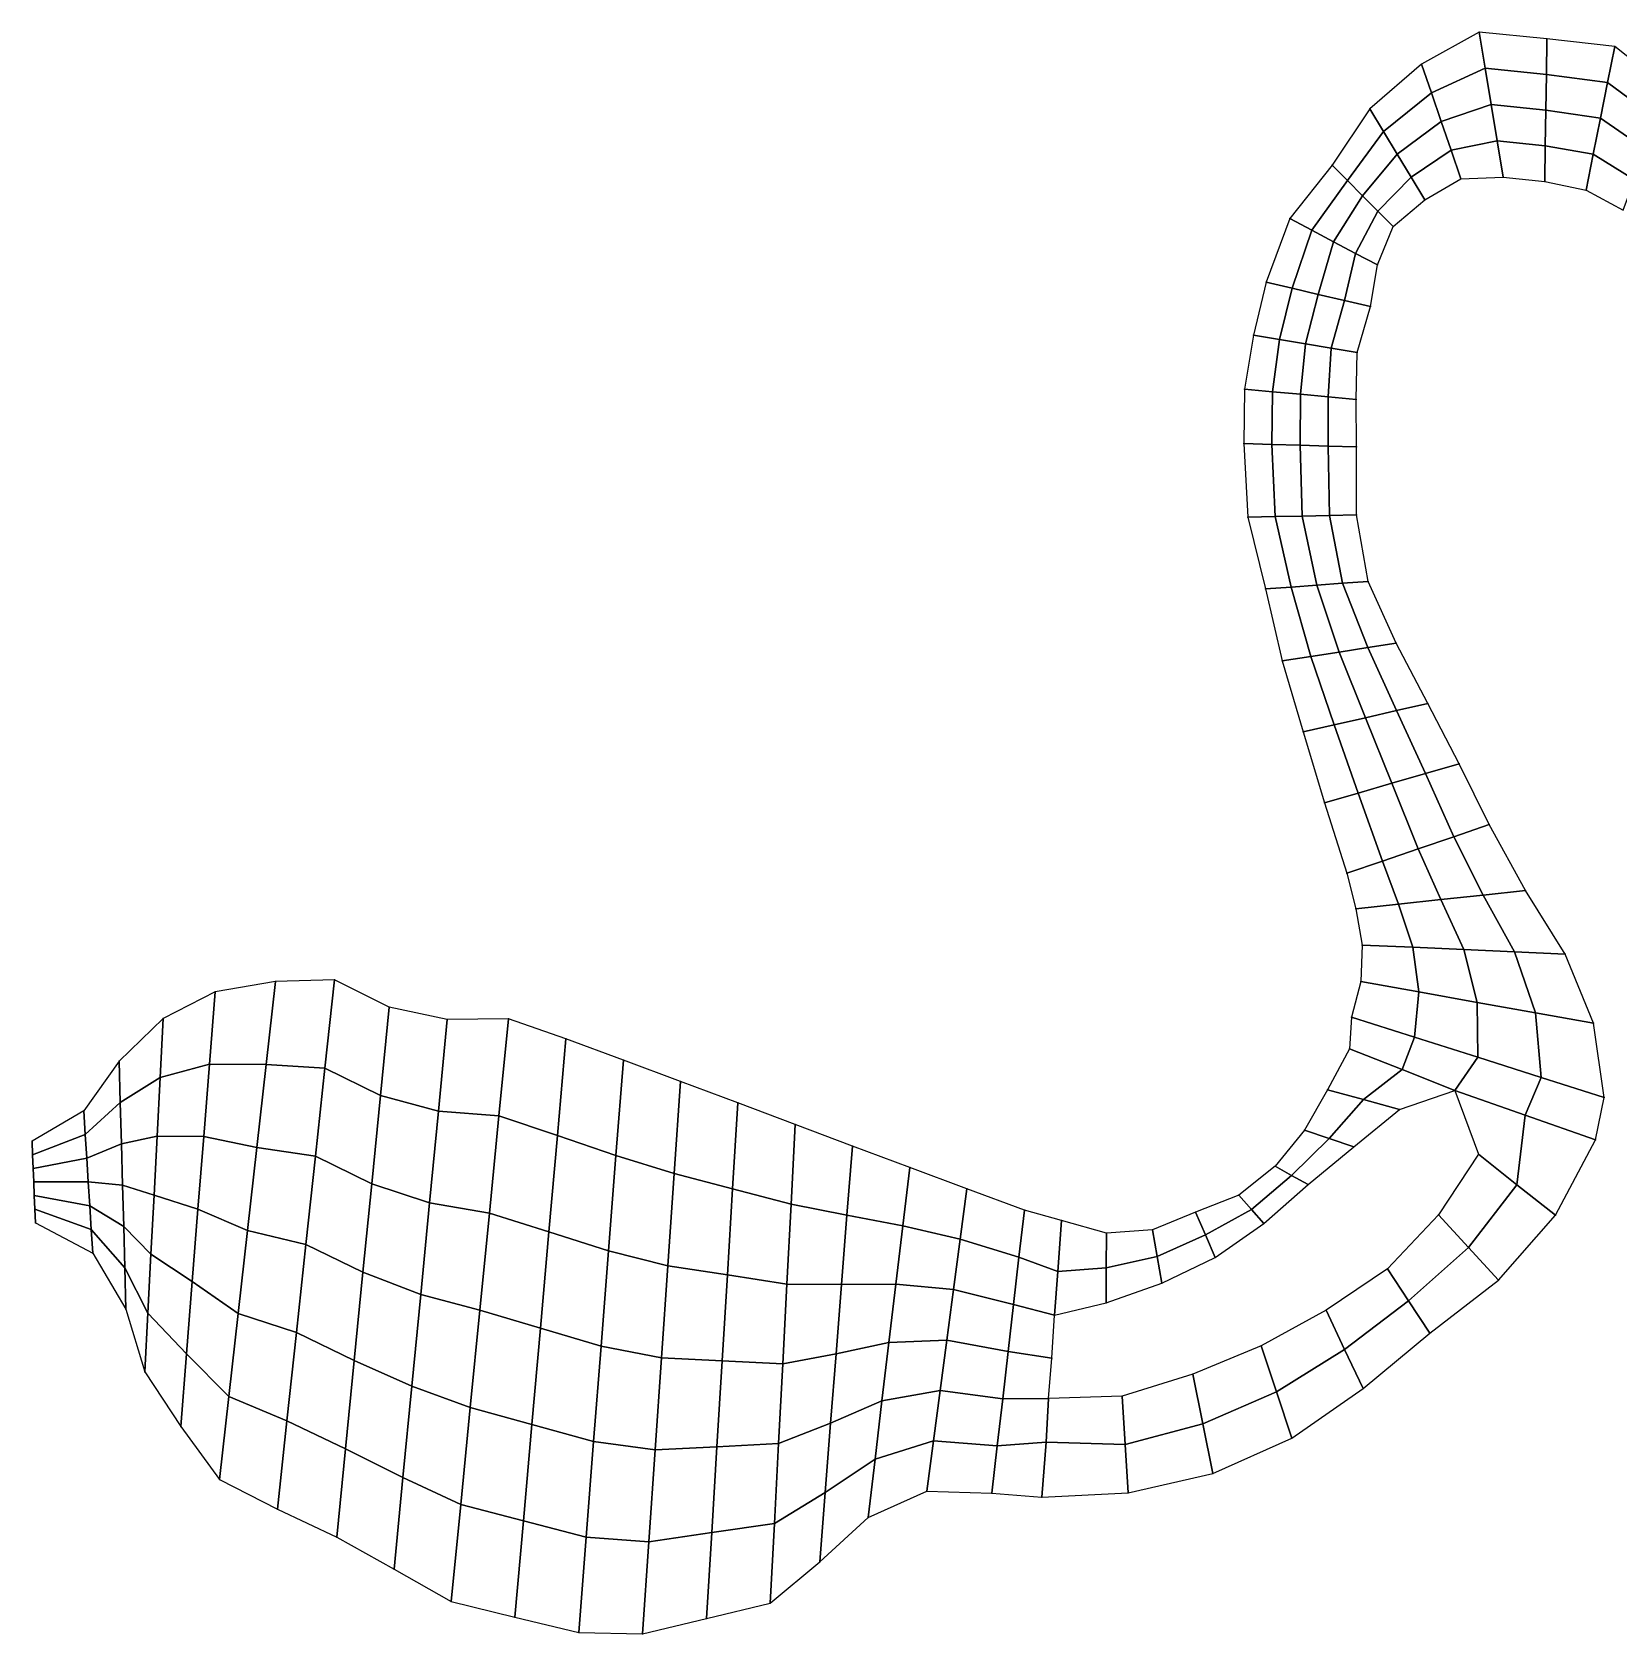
# Model space of a CAD drawing. Extents: x 391089 to 406232, y 6461839 to 6471033.
# Drawn here: x 391089 to 395260, y 6461839 to 6466050 of the extents above; entities that cross this region are included whole.
import ezdxf

# ---------------------------------------------------------------- set-up
doc = ezdxf.new("R2010")
doc.units = 0
for name, color, linetype in [('MESH_BOUND', 25, 'CONTINUOUS'), ('MESH_ELEMS', 18, 'CONTINUOUS'), ('MESH_NDSTRNGS', 17, 'CONTINUOUS'), ('MESH_NODES', 18, 'CONTINUOUS')]:
    doc.layers.add(name, color=color, linetype=linetype)

msp = doc.modelspace()

# ---------------------------------------------------------------- linework, layer by layer
at = {"layer": 'MESH_BOUND', "color": 25}
for points in [[(394892.152, 6466050.16, -1.574), (394740.924, 6465965.99, -1.573)], [(395070.506, 6466032.68, -1.441), (394892.152, 6466050.16, -1.574)], [(395248.618, 6466011.89, -1.176), (395070.506, 6466032.68, -1.441)], [(395389.57, 6465900.88, -0.943), (395248.618, 6466011.89, -1.176)], [(394740.924, 6465965.99, -1.573), (394604.935, 6465848.41, -1.539)], [(394604.935, 6465848.41, -1.539), (394506.18, 6465700.01, -1.529)], [(394506.18, 6465700.01, -1.529), (394394.778, 6465560.26, -1.6)], [(394749.773, 6465609.3, -1.183), (394844.364, 6465664.55, -1.183)], [(394844.364, 6465664.55, -1.183), (394955.279, 6465668.96, -1.184)], [(394955.279, 6465668.96, -1.184), (395064.98, 6465657.35, -1.236)], [(395064.98, 6465657.35, -1.236), (395173.471, 6465634.9, -1.32)], [(395173.471, 6465634.9, -1.32), (395271.159, 6465582.18, -1.356)], [(394666.204, 6465538.76, -1.165), (394749.773, 6465609.3, -1.183)], [(394394.778, 6465560.26, -1.6), (394332.619, 6465392.49, -1.692)], [(394625.229, 6465437.87, -1.153), (394666.204, 6465538.76, -1.165)], [(394606.799, 6465328.45, -1.147), (394625.229, 6465437.87, -1.153)], [(394332.619, 6465392.49, -1.692), (394299.073, 6465253.1, -1.648)], [(394572.097, 6465208.22, -1.13), (394606.799, 6465328.45, -1.147)], [(394299.073, 6465253.1, -1.648), (394276.069, 6465111.56, -1.479)], [(394568.854, 6465084.6, -1.104), (394572.097, 6465208.22, -1.13)], [(394276.069, 6465111.56, -1.479), (394273.7, 6464968.5, -1.29)], [(394569.773, 6464959.63, -1.107), (394568.854, 6465084.6, -1.104)], [(394273.7, 6464968.5, -1.29), (394284.57, 6464774.82, -1.194)], [(394570.156, 6464781.23, -1.16), (394569.773, 6464959.63, -1.107)], [(394601.125, 6464606.05, -1.221), (394570.156, 6464781.23, -1.16)], [(394284.57, 6464774.82, -1.194), (394331.186, 6464586.5, -1.235)], [(394331.186, 6464586.5, -1.235), (394375.017, 6464397.09, -1.208)], [(394674.601, 6464443.6, -1.278), (394601.125, 6464606.05, -1.221)], [(394757.305, 6464285.36, -1.336), (394674.601, 6464443.6, -1.278)], [(394375.017, 6464397.09, -1.208), (394429.533, 6464210.4, -1.029)], [(394839.703, 6464126.97, -1.359), (394757.305, 6464285.36, -1.336)], [(394429.533, 6464210.4, -1.029), (394485.641, 6464024.2, -0.974)], [(394919, 6463967, -1.355), (394839.703, 6464126.97, -1.359)], [(394485.641, 6464024.2, -0.974), (394545, 6463839, -1.139)], [(395014.138, 6463793.9, -1.393), (394919, 6463967, -1.355)], [(394545, 6463839, -1.139), (394568.717, 6463745.31, -1.288)], [(395118.816, 6463626.61, -1.486), (395014.138, 6463793.9, -1.393)], [(394568.717, 6463745.31, -1.288), (394584.816, 6463650.16, -1.288)], [(394584.816, 6463650.16, -1.288), (394580.997, 6463554.3, -1.202)], [(395193.156, 6463444.48, -1.534), (395118.816, 6463626.61, -1.486)], [(391883.527, 6463558.81, -1.556), (391728.504, 6463554.66, -1.652)], [(392027.358, 6463487.03, -1.207), (391883.527, 6463558.81, -1.556)], [(391570.08, 6463527.43, -1.626), (391433.478, 6463457.17, -1.748)], [(391728.504, 6463554.66, -1.652), (391570.08, 6463527.43, -1.626)], [(394580.997, 6463554.3, -1.202), (394556.5, 6463461, -1.119)], [(392180.181, 6463454.47, -0.834), (392027.358, 6463487.03, -1.207)], [(391433.478, 6463457.17, -1.748), (391317.886, 6463345.46, -2.124)], [(392340.916, 6463456.41, -0.651), (392180.181, 6463454.47, -0.834)], [(392492.215, 6463403.45, -0.602), (392340.916, 6463456.41, -0.651)], [(394556.5, 6463461, -1.119), (394551.4, 6463377.7, -1.094)], [(395221.3, 6463249.6, -1.474), (395193.156, 6463444.48, -1.534)], [(392642.999, 6463347.74, -0.571), (392492.215, 6463403.45, -0.602)], [(394551.4, 6463377.7, -1.094), (394493.44, 6463270.08, -1.171)], [(391317.886, 6463345.46, -2.124), (391224.985, 6463214.9, -2.632)], [(392793.517, 6463291.32, -0.538), (392642.999, 6463347.74, -0.571)], [(392944.114, 6463235.1, -0.522), (392793.517, 6463291.32, -0.538)], [(394493.44, 6463270.08, -1.171), (394433.02, 6463163.51, -1.35)], [(394682.916, 6463218.17, -1.253), (394828.9, 6463268.2, -1.402)], [(394828.9, 6463268.2, -1.402), (394890.321, 6463100.62, -1.398)], [(393094.655, 6463178.74, -0.551), (392944.114, 6463235.1, -0.522)], [(395198.351, 6463138.5, -1.394), (395221.3, 6463249.6, -1.474)], [(391224.985, 6463214.9, -2.632), (391088.829, 6463134.59, -2.889)], [(394563.095, 6463119.51, -1.373), (394682.916, 6463218.17, -1.253)], [(393245.014, 6463121.89, -0.64), (393094.655, 6463178.74, -0.551)], [(394433.02, 6463163.51, -1.35), (394356.176, 6463068.9, -1.502)], [(395093.217, 6462939.86, -1.354), (395198.351, 6463138.5, -1.394)], [(391088.829, 6463134.59, -2.889), (391090.317, 6463098.89, -3.387)], [(391090.317, 6463098.89, -3.387), (391091.804, 6463063.2, -4.091)], [(393395.664, 6463065.82, -0.75), (393245.014, 6463121.89, -0.64)], [(394443.031, 6463020.83, -1.52), (394563.095, 6463119.51, -1.373)], [(394890.321, 6463100.62, -1.398), (394785.181, 6462941.15, -1.28)], [(391091.804, 6463063.2, -4.091), (391093.292, 6463027.5, -3.995)], [(393546.189, 6463009.41, -0.835), (393395.664, 6463065.82, -0.75)], [(394356.176, 6463068.9, -1.502), (394261.146, 6462993.07, -1.454)], [(391093.292, 6463027.5, -3.995), (391094.779, 6462991.8, -3.134)], [(394326.135, 6462917.99, -1.467), (394443.031, 6463020.83, -1.52)], [(391094.779, 6462991.8, -3.134), (391096.267, 6462956.11, -2.088)], [(393696.977, 6462953.71, -0.897), (393546.189, 6463009.41, -0.835)], [(394261.146, 6462993.07, -1.454), (394147.177, 6462948.1, -1.243)], [(391096.267, 6462956.11, -2.088), (391097.754, 6462920.41, -1.602)], [(393795, 6462926, -0.946), (393696.977, 6462953.71, -0.897)], [(394147.177, 6462948.1, -1.243), (394033.87, 6462901.39, -1.062)], [(394785.181, 6462941.15, -1.28), (394651.359, 6462799.56, -1.094)], [(394943.163, 6462769.59, -1.268), (395093.217, 6462939.86, -1.354)], [(391097.754, 6462920.41, -1.602), (391248.228, 6462840.23, -1.439)], [(393913.105, 6462893.34, -0.986), (393795, 6462926, -0.946)], [(394033.87, 6462901.39, -1.062), (393913.105, 6462893.34, -0.986)], [(394198.452, 6462828.95, -1.246), (394326.135, 6462917.99, -1.467)], [(391248.228, 6462840.23, -1.439), (391335.585, 6462693.36, -1.103)], [(394058.234, 6462761.63, -1.072), (394198.452, 6462828.95, -1.246)], [(393911.751, 6462709.61, -1.018), (394058.234, 6462761.63, -1.072)], [(394651.359, 6462799.56, -1.094), (394490.048, 6462690.43, -0.937)], [(394762.577, 6462630.12, -1.092), (394943.163, 6462769.59, -1.268)], [(391335.585, 6462693.36, -1.103), (391385.355, 6462528.15, -0.848)], [(393768.911, 6462563.97, -0.931), (393776.7, 6462677.4, -0.977)], [(393776.7, 6462677.4, -0.977), (393911.751, 6462709.61, -1.018)], [(394490.048, 6462690.43, -0.937), (394319.528, 6462596.39, -0.885)], [(394319.528, 6462596.39, -0.885), (394139.706, 6462522.44, -0.903)], [(394587.162, 6462484.28, -0.935), (394762.577, 6462630.12, -1.092)], [(393760.3, 6462458.1, -0.936), (393768.911, 6462563.97, -0.931)], [(391385.355, 6462528.15, -0.848), (391479.871, 6462385.11, -0.771)], [(394139.706, 6462522.44, -0.903), (393953.708, 6462464.83, -0.933)], [(393953.708, 6462464.83, -0.933), (393760.3, 6462458.1, -0.936)], [(394400.205, 6462354.49, -0.883), (394587.162, 6462484.28, -0.935)], [(391479.871, 6462385.11, -0.771), (391581.225, 6462245.46, -0.819)], [(394191.991, 6462261.59, -0.892), (394400.205, 6462354.49, -0.883)], [(393970.085, 6462210.38, -0.89), (394191.991, 6462261.59, -0.892)], [(391581.225, 6462245.46, -0.819), (391734.035, 6462167.68, -0.849)], [(393286.452, 6462145.17, -0.677), (393440.49, 6462214.59, -0.758)], [(393440.49, 6462214.59, -0.758), (393611.78, 6462209.68, -0.818)], [(393611.78, 6462209.68, -0.818), (393742.609, 6462198.98, -0.863)], [(393742.609, 6462198.98, -0.863), (393970.085, 6462210.38, -0.89)], [(391734.035, 6462167.68, -0.849), (391889.842, 6462093.51, -0.77)], [(393159.15, 6462029.32, -0.592), (393286.452, 6462145.17, -0.677)], [(391889.842, 6462093.51, -0.77), (392040.474, 6462009.4, -0.664)], [(392040.474, 6462009.4, -0.664), (392190.597, 6461924.31, -0.625)], [(393029.241, 6461920.38, -0.554), (393159.15, 6462029.32, -0.592)], [(392190.597, 6461924.31, -0.625), (392357.954, 6461883.17, -0.636)], [(392861.499, 6461879.89, -0.581), (393029.241, 6461920.38, -0.554)], [(392357.954, 6461883.17, -0.636), (392525.9, 6461843.53, -0.651)], [(392693.756, 6461839.4, -0.63), (392861.499, 6461879.89, -0.581)], [(392525.9, 6461843.53, -0.651), (392693.756, 6461839.4, -0.63)]]:
    msp.add_polyline3d(points, dxfattribs=at)
at = {"layer": 'MESH_ELEMS', "color": 178}
for points in [[(394892.152, 6466050.16, -1.574), (394740.924, 6465965.99, -1.573), (394766.784, 6465890.63, -1.718), (394907.934, 6465954.86, -1.723)], [(395070.506, 6466032.68, -1.441), (394892.152, 6466050.16, -1.574), (394907.934, 6465954.86, -1.723), (395069.124, 6465938.85, -1.619)], [(395248.618, 6466011.89, -1.176), (395070.506, 6466032.68, -1.441), (395069.124, 6465938.85, -1.619), (395229.831, 6465917.64, -1.411)], [(395389.57, 6465900.88, -0.943), (395248.618, 6466011.89, -1.176), (395229.831, 6465917.64, -1.411), (395359.967, 6465821.2, -1.217)], [(394740.924, 6465965.99, -1.573), (394604.935, 6465848.41, -1.539), (394641.145, 6465788.63, -1.678), (394766.784, 6465890.63, -1.718)], [(394907.934, 6465954.86, -1.723), (394766.784, 6465890.63, -1.718), (394792.644, 6465815.27, -1.765), (394923.716, 6465859.56, -1.775)], [(395069.124, 6465938.85, -1.619), (394907.934, 6465954.86, -1.723), (394923.716, 6465859.56, -1.775), (395067.743, 6465845.01, -1.746)], [(395229.831, 6465917.64, -1.411), (395069.124, 6465938.85, -1.619), (395067.743, 6465845.01, -1.746), (395211.044, 6465823.39, -1.683)], [(395359.967, 6465821.2, -1.217), (395229.831, 6465917.64, -1.411), (395211.044, 6465823.39, -1.683), (395330.365, 6465741.53, -1.594)], [(394766.784, 6465890.63, -1.718), (394641.145, 6465788.63, -1.678), (394677.354, 6465728.86, -1.728), (394792.644, 6465815.27, -1.765)], [(394604.935, 6465848.41, -1.539), (394506.18, 6465700.01, -1.529), (394546.186, 6465659.7, -1.656), (394641.145, 6465788.63, -1.678)], [(394923.716, 6465859.56, -1.775), (394792.644, 6465815.27, -1.765), (394818.504, 6465739.91, -1.426), (394939.498, 6465764.26, -1.431)], [(395067.743, 6465845.01, -1.746), (394923.716, 6465859.56, -1.775), (394939.498, 6465764.26, -1.431), (395066.361, 6465751.18, -1.466)], [(395211.044, 6465823.39, -1.683), (395067.743, 6465845.01, -1.746), (395066.361, 6465751.18, -1.466), (395192.258, 6465729.14, -1.52)], [(394792.644, 6465815.27, -1.765), (394677.354, 6465728.86, -1.728), (394713.564, 6465669.08, -1.411), (394818.504, 6465739.91, -1.426)], [(395330.365, 6465741.53, -1.594), (395211.044, 6465823.39, -1.683), (395192.258, 6465729.14, -1.52), (395300.762, 6465661.86, -1.526)], [(394641.145, 6465788.63, -1.678), (394546.186, 6465659.7, -1.656), (394586.192, 6465619.38, -1.692), (394677.354, 6465728.86, -1.728)], [(394939.498, 6465764.26, -1.431), (394818.504, 6465739.91, -1.426), (394844.364, 6465664.55, -1.183), (394955.279, 6465668.96, -1.184)], [(395066.361, 6465751.18, -1.466), (394939.498, 6465764.26, -1.431), (394955.279, 6465668.96, -1.184), (395064.98, 6465657.35, -1.236)], [(395192.258, 6465729.14, -1.52), (395066.361, 6465751.18, -1.466), (395064.98, 6465657.35, -1.236), (395173.471, 6465634.9, -1.32)], [(394677.354, 6465728.86, -1.728), (394586.192, 6465619.38, -1.692), (394626.198, 6465579.07, -1.383), (394713.564, 6465669.08, -1.411)], [(394818.504, 6465739.91, -1.426), (394713.564, 6465669.08, -1.411), (394749.773, 6465609.3, -1.183), (394844.364, 6465664.55, -1.183)], [(395300.762, 6465661.86, -1.526), (395192.258, 6465729.14, -1.52), (395173.471, 6465634.9, -1.32), (395271.159, 6465582.18, -1.356)], [(394506.18, 6465700.01, -1.529), (394394.778, 6465560.26, -1.6), (394452.391, 6465529.66, -1.711), (394546.186, 6465659.7, -1.656)], [(394713.564, 6465669.08, -1.411), (394626.198, 6465579.07, -1.383), (394666.204, 6465538.76, -1.165), (394749.773, 6465609.3, -1.183)], [(394546.186, 6465659.7, -1.656), (394452.391, 6465529.66, -1.711), (394510.004, 6465499.06, -1.71), (394586.192, 6465619.38, -1.692)], [(394586.192, 6465619.38, -1.692), (394510.004, 6465499.06, -1.71), (394567.617, 6465468.47, -1.376), (394626.198, 6465579.07, -1.383)], [(394394.778, 6465560.26, -1.6), (394332.619, 6465392.49, -1.692), (394401.164, 6465376.48, -1.787), (394452.391, 6465529.66, -1.711)], [(394626.198, 6465579.07, -1.383), (394567.617, 6465468.47, -1.376), (394625.229, 6465437.87, -1.153), (394666.204, 6465538.76, -1.165)], [(394452.391, 6465529.66, -1.711), (394401.164, 6465376.48, -1.787), (394469.709, 6465360.47, -1.746), (394510.004, 6465499.06, -1.71)], [(394510.004, 6465499.06, -1.71), (394469.709, 6465360.47, -1.746), (394538.254, 6465344.46, -1.379), (394567.617, 6465468.47, -1.376)], [(394567.617, 6465468.47, -1.376), (394538.254, 6465344.46, -1.379), (394606.799, 6465328.45, -1.147), (394625.229, 6465437.87, -1.153)], [(394332.619, 6465392.49, -1.692), (394299.073, 6465253.1, -1.648), (394367.329, 6465241.88, -1.737), (394401.164, 6465376.48, -1.787)], [(394401.164, 6465376.48, -1.787), (394367.329, 6465241.88, -1.737), (394435.585, 6465230.66, -1.696), (394469.709, 6465360.47, -1.746)], [(394469.709, 6465360.47, -1.746), (394435.585, 6465230.66, -1.696), (394503.841, 6465219.44, -1.349), (394538.254, 6465344.46, -1.379)], [(394538.254, 6465344.46, -1.379), (394503.841, 6465219.44, -1.349), (394572.097, 6465208.22, -1.13), (394606.799, 6465328.45, -1.147)], [(394299.073, 6465253.1, -1.648), (394276.069, 6465111.56, -1.479), (394349.265, 6465104.82, -1.567), (394367.329, 6465241.88, -1.737)], [(394367.329, 6465241.88, -1.737), (394349.265, 6465104.82, -1.567), (394422.462, 6465098.08, -1.561), (394435.585, 6465230.66, -1.696)], [(394435.585, 6465230.66, -1.696), (394422.462, 6465098.08, -1.561), (394495.658, 6465091.34, -1.285), (394503.841, 6465219.44, -1.349)], [(394503.841, 6465219.44, -1.349), (394495.658, 6465091.34, -1.285), (394568.854, 6465084.6, -1.104), (394572.097, 6465208.22, -1.13)], [(394276.069, 6465111.56, -1.479), (394273.7, 6464968.5, -1.29), (394347.718, 6464966.28, -1.39), (394349.265, 6465104.82, -1.567)], [(394349.265, 6465104.82, -1.567), (394347.718, 6464966.28, -1.39), (394421.737, 6464964.06, -1.444), (394422.462, 6465098.08, -1.561)], [(394422.462, 6465098.08, -1.561), (394421.737, 6464964.06, -1.444), (394495.755, 6464961.85, -1.252), (394495.658, 6465091.34, -1.285)], [(394495.658, 6465091.34, -1.285), (394495.755, 6464961.85, -1.252), (394569.773, 6464959.63, -1.107), (394568.854, 6465084.6, -1.104)], [(394347.718, 6464966.28, -1.39), (394273.7, 6464968.5, -1.29), (394284.57, 6464774.82, -1.194), (394355.967, 6464776.42, -1.319)], [(394421.737, 6464964.06, -1.444), (394347.718, 6464966.28, -1.39), (394355.967, 6464776.42, -1.319), (394427.363, 6464778.02, -1.438)], [(394495.755, 6464961.85, -1.252), (394421.737, 6464964.06, -1.444), (394427.363, 6464778.02, -1.438), (394498.759, 6464779.63, -1.295)], [(394569.773, 6464959.63, -1.107), (394495.755, 6464961.85, -1.252), (394498.759, 6464779.63, -1.295), (394570.156, 6464781.23, -1.16)], [(394570.156, 6464781.23, -1.16), (394498.759, 6464779.63, -1.295), (394533.64, 6464601.16, -1.37), (394601.125, 6464606.05, -1.221)], [(394355.967, 6464776.42, -1.319), (394284.57, 6464774.82, -1.194), (394331.186, 6464586.5, -1.235), (394398.671, 6464591.39, -1.372)], [(394427.363, 6464778.02, -1.438), (394355.967, 6464776.42, -1.319), (394398.671, 6464591.39, -1.372), (394466.156, 6464596.27, -1.514)], [(394498.759, 6464779.63, -1.295), (394427.363, 6464778.02, -1.438), (394466.156, 6464596.27, -1.514), (394533.64, 6464601.16, -1.37)], [(394398.671, 6464591.39, -1.372), (394331.186, 6464586.5, -1.235), (394375.017, 6464397.09, -1.208), (394449.913, 6464408.71, -1.365)], [(394466.156, 6464596.27, -1.514), (394398.671, 6464591.39, -1.372), (394449.913, 6464408.71, -1.365), (394524.809, 6464420.34, -1.551)], [(394533.64, 6464601.16, -1.37), (394466.156, 6464596.27, -1.514), (394524.809, 6464420.34, -1.551), (394599.705, 6464431.97, -1.429)], [(394601.125, 6464606.05, -1.221), (394533.64, 6464601.16, -1.37), (394599.705, 6464431.97, -1.429), (394674.601, 6464443.6, -1.278)], [(394674.601, 6464443.6, -1.278), (394599.705, 6464431.97, -1.429), (394675.362, 6464266.62, -1.479), (394757.305, 6464285.36, -1.336)], [(394449.913, 6464408.71, -1.365), (394375.017, 6464397.09, -1.208), (394429.533, 6464210.4, -1.029), (394511.476, 6464229.14, -1.242)], [(394524.809, 6464420.34, -1.551), (394449.913, 6464408.71, -1.365), (394511.476, 6464229.14, -1.242), (394593.419, 6464247.88, -1.538)], [(394599.705, 6464431.97, -1.429), (394524.809, 6464420.34, -1.551), (394593.419, 6464247.88, -1.538), (394675.362, 6464266.62, -1.479)], [(394757.305, 6464285.36, -1.336), (394675.362, 6464266.62, -1.479), (394751.187, 6464101.28, -1.512), (394839.703, 6464126.97, -1.359)], [(394593.419, 6464247.88, -1.538), (394511.476, 6464229.14, -1.242), (394574.157, 6464049.89, -1.221), (394662.672, 6464075.58, -1.567)], [(394675.362, 6464266.62, -1.479), (394593.419, 6464247.88, -1.538), (394662.672, 6464075.58, -1.567), (394751.187, 6464101.28, -1.512)], [(394511.476, 6464229.14, -1.242), (394429.533, 6464210.4, -1.029), (394485.641, 6464024.2, -0.974), (394574.157, 6464049.89, -1.221)], [(394839.703, 6464126.97, -1.359), (394751.187, 6464101.28, -1.512), (394825.5, 6463935, -1.527), (394919, 6463967, -1.355)], [(394662.672, 6464075.58, -1.567), (394574.157, 6464049.89, -1.221), (394638.5, 6463871, -1.364), (394732, 6463903, -1.644)], [(394751.187, 6464101.28, -1.512), (394662.672, 6464075.58, -1.567), (394732, 6463903, -1.644), (394825.5, 6463935, -1.527)], [(394574.157, 6464049.89, -1.221), (394485.641, 6464024.2, -0.974), (394545, 6463839, -1.139), (394638.5, 6463871, -1.364)], [(394919, 6463967, -1.355), (394825.5, 6463935, -1.527), (394902.782, 6463781.75, -1.57), (395014.138, 6463793.9, -1.393)], [(394732, 6463903, -1.644), (394638.5, 6463871, -1.364), (394680.072, 6463757.46, -1.491), (394791.427, 6463769.6, -1.72)], [(394825.5, 6463935, -1.527), (394732, 6463903, -1.644), (394791.427, 6463769.6, -1.72), (394902.782, 6463781.75, -1.57)], [(394638.5, 6463871, -1.364), (394545, 6463839, -1.139), (394568.717, 6463745.31, -1.288), (394680.072, 6463757.46, -1.491)], [(394791.427, 6463769.6, -1.72), (394680.072, 6463757.46, -1.491), (394718.316, 6463644.28, -1.5), (394851.816, 6463638.39, -1.762)], [(394902.782, 6463781.75, -1.57), (394791.427, 6463769.6, -1.72), (394851.816, 6463638.39, -1.762), (394985.316, 6463632.5, -1.649)], [(395014.138, 6463793.9, -1.393), (394902.782, 6463781.75, -1.57), (394985.316, 6463632.5, -1.649), (395118.816, 6463626.61, -1.486)], [(394680.072, 6463757.46, -1.491), (394568.717, 6463745.31, -1.288), (394584.816, 6463650.16, -1.288), (394718.316, 6463644.28, -1.5)], [(394718.316, 6463644.28, -1.5), (394584.816, 6463650.16, -1.288), (394580.997, 6463554.3, -1.202), (394734.037, 6463526.84, -1.418)], [(394851.816, 6463638.39, -1.762), (394718.316, 6463644.28, -1.5), (394734.037, 6463526.84, -1.418), (394887.076, 6463499.39, -1.717)], [(394985.316, 6463632.5, -1.649), (394851.816, 6463638.39, -1.762), (394887.076, 6463499.39, -1.717), (395040.116, 6463471.93, -1.667)], [(395118.816, 6463626.61, -1.486), (394985.316, 6463632.5, -1.649), (395040.116, 6463471.93, -1.667), (395193.156, 6463444.48, -1.534)], [(391883.527, 6463558.81, -1.556), (391728.504, 6463554.66, -1.652), (391703.958, 6463336.46, -1.676), (391858.612, 6463326.95, -1.554)], [(392027.358, 6463487.03, -1.207), (391883.527, 6463558.81, -1.556), (391858.612, 6463326.95, -1.554), (392004.439, 6463254.78, -1.224)], [(391570.08, 6463527.43, -1.626), (391433.478, 6463457.17, -1.748), (391425.458, 6463302.33, -2.049), (391555.045, 6463337.05, -1.757)], [(391728.504, 6463554.66, -1.652), (391570.08, 6463527.43, -1.626), (391555.045, 6463337.05, -1.757), (391703.958, 6463336.46, -1.676)], [(394734.037, 6463526.84, -1.418), (394580.997, 6463554.3, -1.202), (394556.5, 6463461, -1.119), (394722.7, 6463408.15, -1.298)], [(394887.076, 6463499.39, -1.717), (394734.037, 6463526.84, -1.418), (394722.7, 6463408.15, -1.298), (394888.9, 6463355.3, -1.567)], [(392180.181, 6463454.47, -0.834), (392027.358, 6463487.03, -1.207), (392004.439, 6463254.78, -1.224), (392156.897, 6463213.62, -0.869)], [(395040.116, 6463471.93, -1.667), (394887.076, 6463499.39, -1.717), (394888.9, 6463355.3, -1.567), (395055.1, 6463302.45, -1.564)], [(391433.478, 6463457.17, -1.748), (391317.886, 6463345.46, -2.124), (391320.836, 6463236.78, -2.567), (391425.458, 6463302.33, -2.049)], [(392340.916, 6463456.41, -0.651), (392180.181, 6463454.47, -0.834), (392156.897, 6463213.62, -0.869), (392315.863, 6463201.06, -0.688)], [(392492.215, 6463403.45, -0.602), (392340.916, 6463456.41, -0.651), (392315.863, 6463201.06, -0.688), (392469.838, 6463150.07, -0.63)], [(394551.4, 6463377.7, -1.094), (394690.15, 6463322.95, -1.203), (394722.7, 6463408.15, -1.298), (394556.5, 6463461, -1.119)], [(395193.156, 6463444.48, -1.534), (395040.116, 6463471.93, -1.667), (395055.1, 6463302.45, -1.564), (395221.3, 6463249.6, -1.474)], [(392642.999, 6463347.74, -0.571), (392492.215, 6463403.45, -0.602), (392469.838, 6463150.07, -0.63), (392623.483, 6463097.04, -0.588)], [(394888.9, 6463355.3, -1.567), (394722.7, 6463408.15, -1.298), (394690.15, 6463322.95, -1.203), (394828.9, 6463268.2, -1.402)], [(394493.44, 6463270.08, -1.171), (394588.178, 6463244.13, -1.212), (394690.15, 6463322.95, -1.203), (394551.4, 6463377.7, -1.094)], [(394888.9, 6463355.3, -1.567), (394828.9, 6463268.2, -1.402), (395013.626, 6463203.35, -1.443), (395055.1, 6463302.45, -1.564)], [(391317.886, 6463345.46, -2.124), (391224.985, 6463214.9, -2.632), (391228.859, 6463152.45, -3.127), (391320.836, 6463236.78, -2.567)], [(391555.045, 6463337.05, -1.757), (391425.458, 6463302.33, -2.049), (391417.438, 6463147.5, -2.368), (391540.011, 6463146.66, -1.805)], [(391703.958, 6463336.46, -1.676), (391555.045, 6463337.05, -1.757), (391540.011, 6463146.66, -1.805), (391679.412, 6463118.26, -1.553)], [(391858.612, 6463326.95, -1.554), (391703.958, 6463336.46, -1.676), (391679.412, 6463118.26, -1.553), (391833.697, 6463095.1, -1.405)], [(392004.439, 6463254.78, -1.224), (391858.612, 6463326.95, -1.554), (391833.697, 6463095.1, -1.405), (391981.52, 6463022.52, -1.156)], [(392793.517, 6463291.32, -0.538), (392642.999, 6463347.74, -0.571), (392623.483, 6463097.04, -0.588), (392776.89, 6463049.33, -0.546)], [(394588.178, 6463244.13, -1.212), (394682.916, 6463218.17, -1.253), (394828.9, 6463268.2, -1.402), (394690.15, 6463322.95, -1.203)], [(391425.458, 6463302.33, -2.049), (391320.836, 6463236.78, -2.567), (391323.786, 6463128.1, -3.136), (391417.438, 6463147.5, -2.368)], [(392944.114, 6463235.1, -0.522), (392793.517, 6463291.32, -0.538), (392776.89, 6463049.33, -0.546), (392930.345, 6463009.23, -0.524)], [(394433.02, 6463163.51, -1.35), (394498.057, 6463141.51, -1.361), (394588.178, 6463244.13, -1.212), (394493.44, 6463270.08, -1.171)], [(394890.321, 6463100.62, -1.398), (394991.769, 6463020.24, -1.376), (395013.626, 6463203.35, -1.443), (394828.9, 6463268.2, -1.402)], [(395013.626, 6463203.35, -1.443), (395198.351, 6463138.5, -1.394), (395221.3, 6463249.6, -1.474), (395055.1, 6463302.45, -1.564)], [(391320.836, 6463236.78, -2.567), (391228.859, 6463152.45, -3.127), (391232.733, 6463090.01, -3.814), (391323.786, 6463128.1, -3.136)], [(392156.897, 6463213.62, -0.869), (392004.439, 6463254.78, -1.224), (391981.52, 6463022.52, -1.156), (392133.612, 6462972.78, -0.891)], [(393094.655, 6463178.74, -0.551), (392944.114, 6463235.1, -0.522), (392930.345, 6463009.23, -0.524), (393083.753, 6462969.01, -0.545)], [(394498.057, 6463141.51, -1.361), (394563.095, 6463119.51, -1.373), (394682.916, 6463218.17, -1.253), (394588.178, 6463244.13, -1.212)], [(391224.985, 6463214.9, -2.632), (391088.829, 6463134.59, -2.889), (391090.317, 6463098.89, -3.387), (391228.859, 6463152.45, -3.127)], [(392315.863, 6463201.06, -0.688), (392156.897, 6463213.62, -0.869), (392133.612, 6462972.78, -0.891), (392290.81, 6462945.71, -0.741)], [(392469.838, 6463150.07, -0.63), (392315.863, 6463201.06, -0.688), (392290.81, 6462945.71, -0.741), (392447.461, 6462896.69, -0.673)], [(394991.769, 6463020.24, -1.376), (395093.217, 6462939.86, -1.354), (395198.351, 6463138.5, -1.394), (395013.626, 6463203.35, -1.443)], [(391228.859, 6463152.45, -3.127), (391090.317, 6463098.89, -3.387), (391091.804, 6463063.2, -4.091), (391232.733, 6463090.01, -3.814)], [(391417.438, 6463147.5, -2.368), (391323.786, 6463128.1, -3.136), (391326.735, 6463019.41, -2.923), (391409.417, 6462992.66, -2.085)], [(391540.011, 6463146.66, -1.805), (391417.438, 6463147.5, -2.368), (391409.417, 6462992.66, -2.085), (391524.975, 6462956.27, -1.508)], [(391679.412, 6463118.26, -1.553), (391540.011, 6463146.66, -1.805), (391524.975, 6462956.27, -1.508), (391654.865, 6462900.06, -1.261)], [(392623.483, 6463097.04, -0.588), (392469.838, 6463150.07, -0.63), (392447.461, 6462896.69, -0.673), (392603.966, 6462846.34, -0.615)], [(393245.014, 6463121.89, -0.64), (393094.655, 6463178.74, -0.551), (393083.753, 6462969.01, -0.545), (393230.704, 6462939.8, -0.626)], [(394356.176, 6463068.9, -1.502), (394399.604, 6463044.86, -1.511), (394498.057, 6463141.51, -1.361), (394433.02, 6463163.51, -1.35)], [(394399.604, 6463044.86, -1.511), (394443.031, 6463020.83, -1.52), (394563.095, 6463119.51, -1.373), (394498.057, 6463141.51, -1.361)], [(391323.786, 6463128.1, -3.136), (391232.733, 6463090.01, -3.814), (391236.606, 6463027.56, -3.686), (391326.735, 6463019.41, -2.923)], [(391833.697, 6463095.1, -1.405), (391679.412, 6463118.26, -1.553), (391654.865, 6462900.06, -1.261), (391808.781, 6462863.24, -1.146)], [(392776.89, 6463049.33, -0.546), (392623.483, 6463097.04, -0.588), (392603.966, 6462846.34, -0.615), (392760.263, 6462807.35, -0.56)], [(393395.664, 6463065.82, -0.75), (393245.014, 6463121.89, -0.64), (393230.704, 6462939.8, -0.626), (393377.462, 6462912.38, -0.74)], [(394785.181, 6462941.15, -1.28), (394864.172, 6462855.37, -1.274), (394991.769, 6463020.24, -1.376), (394890.321, 6463100.62, -1.398)], [(391232.733, 6463090.01, -3.814), (391091.804, 6463063.2, -4.091), (391093.292, 6463027.5, -3.995), (391236.606, 6463027.56, -3.686)], [(391981.52, 6463022.52, -1.156), (391833.697, 6463095.1, -1.405), (391808.781, 6462863.24, -1.146), (391958.6, 6462790.27, -0.997)], [(393546.189, 6463009.41, -0.835), (393395.664, 6463065.82, -0.75), (393377.462, 6462912.38, -0.74), (393528.573, 6462876.94, -0.842)], [(394261.146, 6462993.07, -1.454), (394293.641, 6462955.53, -1.461), (394399.604, 6463044.86, -1.511), (394356.176, 6463068.9, -1.502)], [(391236.606, 6463027.56, -3.686), (391093.292, 6463027.5, -3.995), (391094.779, 6462991.8, -3.134), (391240.48, 6462965.12, -2.833)], [(391326.735, 6463019.41, -2.923), (391236.606, 6463027.56, -3.686), (391240.48, 6462965.12, -2.833), (391329.685, 6462910.73, -2.143)], [(391409.417, 6462992.66, -2.085), (391326.735, 6463019.41, -2.923), (391329.685, 6462910.73, -2.143), (391401.396, 6462837.82, -1.489)], [(392133.612, 6462972.78, -0.891), (391981.52, 6463022.52, -1.156), (391958.6, 6462790.27, -0.997), (392110.327, 6462731.93, -0.842)], [(392930.345, 6463009.23, -0.524), (392776.89, 6463049.33, -0.546), (392760.263, 6462807.35, -0.56), (392916.576, 6462783.37, -0.527)], [(394293.641, 6462955.53, -1.461), (394326.135, 6462917.99, -1.467), (394443.031, 6463020.83, -1.52), (394399.604, 6463044.86, -1.511)], [(394864.172, 6462855.37, -1.274), (394943.163, 6462769.59, -1.268), (395093.217, 6462939.86, -1.354), (394991.769, 6463020.24, -1.376)], [(391240.48, 6462965.12, -2.833), (391094.779, 6462991.8, -3.134), (391096.267, 6462956.11, -2.088), (391244.354, 6462902.67, -1.87)], [(391524.975, 6462956.27, -1.508), (391409.417, 6462992.66, -2.085), (391401.396, 6462837.82, -1.489), (391509.941, 6462765.89, -1.135)], [(392290.81, 6462945.71, -0.741), (392133.612, 6462972.78, -0.891), (392110.327, 6462731.93, -0.842), (392265.757, 6462690.36, -0.747)], [(393083.753, 6462969.01, -0.545), (392930.345, 6463009.23, -0.524), (392916.576, 6462783.37, -0.527), (393072.851, 6462759.29, -0.535)], [(393696.977, 6462953.71, -0.897), (393546.189, 6463009.41, -0.835), (393528.573, 6462876.94, -0.842), (393682.778, 6462829.71, -0.92)], [(394147.177, 6462948.1, -1.243), (394172.814, 6462888.52, -1.244), (394293.641, 6462955.53, -1.461), (394261.146, 6462993.07, -1.454)], [(391244.354, 6462902.67, -1.87), (391096.267, 6462956.11, -2.088), (391097.754, 6462920.41, -1.602), (391248.228, 6462840.23, -1.439)], [(391329.685, 6462910.73, -2.143), (391240.48, 6462965.12, -2.833), (391244.354, 6462902.67, -1.87), (391332.635, 6462802.05, -1.403)], [(391654.865, 6462900.06, -1.261), (391524.975, 6462956.27, -1.508), (391509.941, 6462765.89, -1.135), (391630.318, 6462681.86, -1.041)], [(392447.461, 6462896.69, -0.673), (392290.81, 6462945.71, -0.741), (392265.757, 6462690.36, -0.747), (392425.085, 6462643.31, -0.692)], [(393230.704, 6462939.8, -0.626), (393083.753, 6462969.01, -0.545), (393072.851, 6462759.29, -0.535), (393216.393, 6462757.7, -0.597)], [(393377.462, 6462912.38, -0.74), (393230.704, 6462939.8, -0.626), (393216.393, 6462757.7, -0.597), (393359.26, 6462758.94, -0.706)], [(393682.778, 6462829.71, -0.92), (393784.9, 6462792.5, -0.972), (393795, 6462926, -0.946), (393696.977, 6462953.71, -0.897)], [(394033.87, 6462901.39, -1.062), (394046.052, 6462831.51, -1.067), (394172.814, 6462888.52, -1.244), (394147.177, 6462948.1, -1.243)], [(394172.814, 6462888.52, -1.244), (394198.452, 6462828.95, -1.246), (394326.135, 6462917.99, -1.467), (394293.641, 6462955.53, -1.461)], [(394651.359, 6462799.56, -1.094), (394706.968, 6462714.84, -1.093), (394864.172, 6462855.37, -1.274), (394785.181, 6462941.15, -1.28)], [(391332.635, 6462802.05, -1.403), (391244.354, 6462902.67, -1.87), (391248.228, 6462840.23, -1.439), (391335.585, 6462693.36, -1.103)], [(391401.396, 6462837.82, -1.489), (391329.685, 6462910.73, -2.143), (391332.635, 6462802.05, -1.403), (391393.376, 6462682.99, -1.021)], [(391808.781, 6462863.24, -1.146), (391654.865, 6462900.06, -1.261), (391630.318, 6462681.86, -1.041), (391783.866, 6462631.39, -0.999)], [(392603.966, 6462846.34, -0.615), (392447.461, 6462896.69, -0.673), (392425.085, 6462643.31, -0.692), (392584.449, 6462595.64, -0.638)], [(393528.573, 6462876.94, -0.842), (393377.462, 6462912.38, -0.74), (393359.26, 6462758.94, -0.706), (393510.956, 6462744.47, -0.829)], [(393795, 6462926, -0.946), (393784.9, 6462792.5, -0.972), (393912.428, 6462801.47, -1.002), (393913.105, 6462893.34, -0.986)], [(393913.105, 6462893.34, -0.986), (393912.428, 6462801.47, -1.002), (394046.052, 6462831.51, -1.067), (394033.87, 6462901.39, -1.062)], [(394046.052, 6462831.51, -1.067), (394058.234, 6462761.63, -1.072), (394198.452, 6462828.95, -1.246), (394172.814, 6462888.52, -1.244)], [(391958.6, 6462790.27, -0.997), (391808.781, 6462863.24, -1.146), (391783.866, 6462631.39, -0.999), (391935.681, 6462558.02, -0.891)], [(392760.263, 6462807.35, -0.56), (392603.966, 6462846.34, -0.615), (392584.449, 6462595.64, -0.638), (392743.636, 6462565.36, -0.579)], [(393682.778, 6462829.71, -0.92), (393528.573, 6462876.94, -0.842), (393510.956, 6462744.47, -0.829), (393668.578, 6462705.7, -0.924)], [(394706.968, 6462714.84, -1.093), (394762.577, 6462630.12, -1.092), (394943.163, 6462769.59, -1.268), (394864.172, 6462855.37, -1.274)], [(391393.376, 6462682.99, -1.021), (391332.635, 6462802.05, -1.403), (391335.585, 6462693.36, -1.103), (391385.355, 6462528.15, -0.848)], [(391509.941, 6462765.89, -1.135), (391401.396, 6462837.82, -1.489), (391393.376, 6462682.99, -1.021), (391494.906, 6462575.5, -0.873)], [(392916.576, 6462783.37, -0.527), (392760.263, 6462807.35, -0.56), (392743.636, 6462565.36, -0.579), (392902.806, 6462557.5, -0.538)], [(393776.7, 6462677.4, -0.977), (393784.9, 6462792.5, -0.972), (393682.778, 6462829.71, -0.92), (393668.578, 6462705.7, -0.924)], [(393784.9, 6462792.5, -0.972), (393776.7, 6462677.4, -0.977), (393911.751, 6462709.61, -1.018), (393912.428, 6462801.47, -1.002)], [(393912.428, 6462801.47, -1.002), (393911.751, 6462709.61, -1.018), (394058.234, 6462761.63, -1.072), (394046.052, 6462831.51, -1.067)], [(391630.318, 6462681.86, -1.041), (391509.941, 6462765.89, -1.135), (391494.906, 6462575.5, -0.873), (391605.772, 6462463.66, -0.893)], [(392110.327, 6462731.93, -0.842), (391958.6, 6462790.27, -0.997), (391935.681, 6462558.02, -0.891), (392087.043, 6462491.09, -0.774)], [(393072.851, 6462759.29, -0.535), (392916.576, 6462783.37, -0.527), (392902.806, 6462557.5, -0.538), (393061.949, 6462549.56, -0.542)], [(393216.393, 6462757.7, -0.597), (393072.851, 6462759.29, -0.535), (393061.949, 6462549.56, -0.542), (393202.082, 6462575.61, -0.599)], [(393359.26, 6462758.94, -0.706), (393216.393, 6462757.7, -0.597), (393202.082, 6462575.61, -0.599), (393341.058, 6462605.5, -0.699)], [(393510.956, 6462744.47, -0.829), (393359.26, 6462758.94, -0.706), (393341.058, 6462605.5, -0.699), (393493.339, 6462612, -0.817)], [(394490.048, 6462690.43, -0.937), (394538.605, 6462587.36, -0.936), (394706.968, 6462714.84, -1.093), (394651.359, 6462799.56, -1.094)], [(392265.757, 6462690.36, -0.747), (392110.327, 6462731.93, -0.842), (392087.043, 6462491.09, -0.774), (392240.703, 6462435.01, -0.711)], [(393668.578, 6462705.7, -0.924), (393510.956, 6462744.47, -0.829), (393493.339, 6462612, -0.817), (393654.378, 6462581.7, -0.903)], [(391494.906, 6462575.5, -0.873), (391393.376, 6462682.99, -1.021), (391385.355, 6462528.15, -0.848), (391479.871, 6462385.11, -0.771)], [(391783.866, 6462631.39, -0.999), (391630.318, 6462681.86, -1.041), (391605.772, 6462463.66, -0.893), (391758.951, 6462399.53, -0.906)], [(392425.085, 6462643.31, -0.692), (392265.757, 6462690.36, -0.747), (392240.703, 6462435.01, -0.711), (392402.708, 6462389.93, -0.687)], [(393776.7, 6462677.4, -0.977), (393668.578, 6462705.7, -0.924), (393654.378, 6462581.7, -0.903), (393768.911, 6462563.97, -0.931)], [(394319.528, 6462596.39, -0.885), (394359.866, 6462475.44, -0.884), (394538.605, 6462587.36, -0.936), (394490.048, 6462690.43, -0.937)], [(394538.605, 6462587.36, -0.936), (394587.162, 6462484.28, -0.935), (394762.577, 6462630.12, -1.092), (394706.968, 6462714.84, -1.093)], [(392584.449, 6462595.64, -0.638), (392425.085, 6462643.31, -0.692), (392402.708, 6462389.93, -0.687), (392564.933, 6462344.94, -0.661)], [(391935.681, 6462558.02, -0.891), (391783.866, 6462631.39, -0.999), (391758.951, 6462399.53, -0.906), (391912.761, 6462325.76, -0.815)], [(392743.636, 6462565.36, -0.579), (392584.449, 6462595.64, -0.638), (392564.933, 6462344.94, -0.661), (392727.01, 6462323.37, -0.612)], [(393341.058, 6462605.5, -0.699), (393202.082, 6462575.61, -0.599), (393187.771, 6462393.51, -0.628), (393322.856, 6462452.05, -0.729)], [(393493.339, 6462612, -0.817), (393341.058, 6462605.5, -0.699), (393322.856, 6462452.05, -0.729), (393475.723, 6462479.53, -0.831)], [(393654.378, 6462581.7, -0.903), (393493.339, 6462612, -0.817), (393475.723, 6462479.53, -0.831), (393640.179, 6462457.69, -0.905)], [(394139.706, 6462522.44, -0.903), (394165.849, 6462392.01, -0.897), (394359.866, 6462475.44, -0.884), (394319.528, 6462596.39, -0.885)], [(391605.772, 6462463.66, -0.893), (391494.906, 6462575.5, -0.873), (391479.871, 6462385.11, -0.771), (391581.225, 6462245.46, -0.819)], [(392087.043, 6462491.09, -0.774), (391935.681, 6462558.02, -0.891), (391912.761, 6462325.76, -0.815), (392063.758, 6462250.24, -0.703)], [(392902.806, 6462557.5, -0.538), (392743.636, 6462565.36, -0.579), (392727.01, 6462323.37, -0.612), (392889.037, 6462331.63, -0.562)], [(393061.949, 6462549.56, -0.542), (392902.806, 6462557.5, -0.538), (392889.037, 6462331.63, -0.562), (393051.046, 6462339.83, -0.563)], [(393202.082, 6462575.61, -0.599), (393061.949, 6462549.56, -0.542), (393051.046, 6462339.83, -0.563), (393187.771, 6462393.51, -0.628)], [(393654.378, 6462581.7, -0.903), (393640.179, 6462457.69, -0.905), (393760.3, 6462458.1, -0.936), (393768.911, 6462563.97, -0.931)], [(394359.866, 6462475.44, -0.884), (394400.205, 6462354.49, -0.883), (394587.162, 6462484.28, -0.935), (394538.605, 6462587.36, -0.936)], [(393953.708, 6462464.83, -0.933), (393961.897, 6462337.61, -0.912), (394165.849, 6462392.01, -0.897), (394139.706, 6462522.44, -0.903)], [(392240.703, 6462435.01, -0.711), (392087.043, 6462491.09, -0.774), (392063.758, 6462250.24, -0.703), (392215.65, 6462179.66, -0.656)], [(393475.723, 6462479.53, -0.831), (393322.856, 6462452.05, -0.729), (393304.654, 6462298.61, -0.709), (393458.106, 6462347.06, -0.798)], [(393640.179, 6462457.69, -0.905), (393475.723, 6462479.53, -0.831), (393458.106, 6462347.06, -0.798), (393625.98, 6462333.68, -0.863)], [(393760.3, 6462458.1, -0.936), (393754.654, 6462343.19, -0.902), (393961.897, 6462337.61, -0.912), (393953.708, 6462464.83, -0.933)], [(394165.849, 6462392.01, -0.897), (394191.991, 6462261.59, -0.892), (394400.205, 6462354.49, -0.883), (394359.866, 6462475.44, -0.884)], [(391758.951, 6462399.53, -0.906), (391605.772, 6462463.66, -0.893), (391581.225, 6462245.46, -0.819), (391734.035, 6462167.68, -0.849)], [(392402.708, 6462389.93, -0.687), (392240.703, 6462435.01, -0.711), (392215.65, 6462179.66, -0.656), (392380.331, 6462136.55, -0.658)], [(393322.856, 6462452.05, -0.729), (393187.771, 6462393.51, -0.628), (393173.461, 6462211.42, -0.615), (393304.654, 6462298.61, -0.709)], [(393625.98, 6462333.68, -0.863), (393754.654, 6462343.19, -0.902), (393760.3, 6462458.1, -0.936), (393640.179, 6462457.69, -0.905)], [(391912.761, 6462325.76, -0.815), (391758.951, 6462399.53, -0.906), (391734.035, 6462167.68, -0.849), (391889.842, 6462093.51, -0.77)], [(392564.933, 6462344.94, -0.661), (392402.708, 6462389.93, -0.687), (392380.331, 6462136.55, -0.658), (392545.417, 6462094.23, -0.661)], [(393187.771, 6462393.51, -0.628), (393051.046, 6462339.83, -0.563), (393040.144, 6462130.11, -0.563), (393173.461, 6462211.42, -0.615)], [(393961.897, 6462337.61, -0.912), (393970.085, 6462210.38, -0.89), (394191.991, 6462261.59, -0.892), (394165.849, 6462392.01, -0.897)], [(392727.01, 6462323.37, -0.612), (392564.933, 6462344.94, -0.661), (392545.417, 6462094.23, -0.661), (392710.383, 6462081.39, -0.63)], [(393051.046, 6462339.83, -0.563), (392889.037, 6462331.63, -0.562), (392875.268, 6462105.76, -0.579), (393040.144, 6462130.11, -0.563)], [(393458.106, 6462347.06, -0.798), (393304.654, 6462298.61, -0.709), (393286.452, 6462145.17, -0.677), (393440.49, 6462214.59, -0.758)], [(393625.98, 6462333.68, -0.863), (393458.106, 6462347.06, -0.798), (393440.49, 6462214.59, -0.758), (393611.78, 6462209.68, -0.818)], [(393742.609, 6462198.98, -0.863), (393754.654, 6462343.19, -0.902), (393625.98, 6462333.68, -0.863), (393611.78, 6462209.68, -0.818)], [(393754.654, 6462343.19, -0.902), (393742.609, 6462198.98, -0.863), (393970.085, 6462210.38, -0.89), (393961.897, 6462337.61, -0.912)], [(392063.758, 6462250.24, -0.703), (391912.761, 6462325.76, -0.815), (391889.842, 6462093.51, -0.77), (392040.474, 6462009.4, -0.664)], [(392889.037, 6462331.63, -0.562), (392727.01, 6462323.37, -0.612), (392710.383, 6462081.39, -0.63), (392875.268, 6462105.76, -0.579)], [(393304.654, 6462298.61, -0.709), (393173.461, 6462211.42, -0.615), (393159.15, 6462029.32, -0.592), (393286.452, 6462145.17, -0.677)], [(392215.65, 6462179.66, -0.656), (392063.758, 6462250.24, -0.703), (392040.474, 6462009.4, -0.664), (392190.597, 6461924.31, -0.625)], [(393173.461, 6462211.42, -0.615), (393040.144, 6462130.11, -0.563), (393029.241, 6461920.38, -0.554), (393159.15, 6462029.32, -0.592)], [(392380.331, 6462136.55, -0.658), (392215.65, 6462179.66, -0.656), (392190.597, 6461924.31, -0.625), (392357.954, 6461883.17, -0.636)], [(392545.417, 6462094.23, -0.661), (392380.331, 6462136.55, -0.658), (392357.954, 6461883.17, -0.636), (392525.9, 6461843.53, -0.651)], [(393040.144, 6462130.11, -0.563), (392875.268, 6462105.76, -0.579), (392861.499, 6461879.89, -0.581), (393029.241, 6461920.38, -0.554)], [(392710.383, 6462081.39, -0.63), (392545.417, 6462094.23, -0.661), (392525.9, 6461843.53, -0.651), (392693.756, 6461839.4, -0.63)], [(392875.268, 6462105.76, -0.579), (392710.383, 6462081.39, -0.63), (392693.756, 6461839.4, -0.63), (392861.499, 6461879.89, -0.581)]]:
    msp.add_3dface(points, dxfattribs=at)
at = {"layer": 'MESH_NDSTRNGS', "color": 17}
for points in [[(394394.778, 6465560.26, -1.6), (394452.391, 6465529.66, -1.711)], [(394452.391, 6465529.66, -1.711), (394510.004, 6465499.06, -1.71)], [(394510.004, 6465499.06, -1.71), (394567.617, 6465468.47, -1.376)], [(394567.617, 6465468.47, -1.376), (394625.229, 6465437.87, -1.153)], [(394580.997, 6463554.3, -1.202), (394734.037, 6463526.84, -1.418)], [(394734.037, 6463526.84, -1.418), (394887.076, 6463499.39, -1.717)], [(394887.076, 6463499.39, -1.717), (395040.116, 6463471.93, -1.667)], [(395040.116, 6463471.93, -1.667), (395193.156, 6463444.48, -1.534)], [(391090.317, 6463098.89, -3.387), (391088.829, 6463134.59, -2.889)], [(391091.804, 6463063.2, -4.091), (391090.317, 6463098.89, -3.387)], [(391093.292, 6463027.5, -3.995), (391091.804, 6463063.2, -4.091)], [(391094.779, 6462991.8, -3.134), (391093.292, 6463027.5, -3.995)], [(391096.267, 6462956.11, -2.088), (391094.779, 6462991.8, -3.134)], [(391097.754, 6462920.41, -1.602), (391096.267, 6462956.11, -2.088)]]:
    msp.add_polyline3d(points, dxfattribs=at)
for p in [(394394.778, 6465560.26, -1.6), (394452.391, 6465529.66, -1.711), (394510.004, 6465499.06, -1.71), (394567.617, 6465468.47, -1.376), (394625.229, 6465437.87, -1.153), (394580.997, 6463554.3, -1.202), (394734.037, 6463526.84, -1.418), (394887.076, 6463499.39, -1.717), (395040.116, 6463471.93, -1.667), (395193.156, 6463444.48, -1.534), (391088.829, 6463134.59, -2.889), (391090.317, 6463098.89, -3.387), (391091.804, 6463063.2, -4.091), (391093.292, 6463027.5, -3.995), (391094.779, 6462991.8, -3.134), (391096.267, 6462956.11, -2.088), (391097.754, 6462920.41, -1.602)]:
    msp.add_point(p, dxfattribs=at)
at = {"layer": 'MESH_NODES', "color": 18}
for p in [(394892.152, 6466050.16, -1.574), (395070.506, 6466032.68, -1.441), (395248.618, 6466011.89, -1.176), (394740.924, 6465965.99, -1.573), (394907.934, 6465954.86, -1.723), (395069.124, 6465938.85, -1.619), (395229.831, 6465917.64, -1.411), (394766.784, 6465890.63, -1.718), (394604.935, 6465848.41, -1.539), (394923.716, 6465859.56, -1.775), (395067.743, 6465845.01, -1.746), (394792.644, 6465815.27, -1.765), (395211.044, 6465823.39, -1.683), (394641.145, 6465788.63, -1.678), (394939.498, 6465764.26, -1.431), (395066.361, 6465751.18, -1.466), (394677.354, 6465728.86, -1.728), (394818.504, 6465739.91, -1.426), (395192.258, 6465729.14, -1.52), (394506.18, 6465700.01, -1.529), (394713.564, 6465669.08, -1.411), (394844.364, 6465664.55, -1.183), (394955.279, 6465668.96, -1.184), (394546.186, 6465659.7, -1.656), (395064.98, 6465657.35, -1.236), (395173.471, 6465634.9, -1.32), (394586.192, 6465619.38, -1.692), (394749.773, 6465609.3, -1.183), (394394.778, 6465560.26, -1.6), (394626.198, 6465579.07, -1.383), (394666.204, 6465538.76, -1.165), (394452.391, 6465529.66, -1.711), (394510.004, 6465499.06, -1.71), (394567.617, 6465468.47, -1.376), (394625.229, 6465437.87, -1.153), (394332.619, 6465392.49, -1.692), (394401.164, 6465376.48, -1.787), (394469.709, 6465360.47, -1.746), (394538.254, 6465344.46, -1.379), (394606.799, 6465328.45, -1.147), (394299.073, 6465253.1, -1.648), (394367.329, 6465241.88, -1.737), (394435.585, 6465230.66, -1.696), (394503.841, 6465219.44, -1.349), (394572.097, 6465208.22, -1.13), (394276.069, 6465111.56, -1.479), (394349.265, 6465104.82, -1.567), (394422.462, 6465098.08, -1.561), (394495.658, 6465091.34, -1.285), (394568.854, 6465084.6, -1.104), (394273.7, 6464968.5, -1.29), (394347.718, 6464966.28, -1.39), (394421.737, 6464964.06, -1.444), (394495.755, 6464961.85, -1.252), (394569.773, 6464959.63, -1.107), (394570.156, 6464781.23, -1.16), (394284.57, 6464774.82, -1.194), (394355.967, 6464776.42, -1.319), (394427.363, 6464778.02, -1.438), (394498.759, 6464779.63, -1.295), (394331.186, 6464586.5, -1.235), (394398.671, 6464591.39, -1.372), (394466.156, 6464596.27, -1.514), (394533.64, 6464601.16, -1.37), (394601.125, 6464606.05, -1.221), (394674.601, 6464443.6, -1.278), (394449.913, 6464408.71, -1.365), (394524.809, 6464420.34, -1.551), (394599.705, 6464431.97, -1.429), (394375.017, 6464397.09, -1.208), (394757.305, 6464285.36, -1.336), (394593.419, 6464247.88, -1.538), (394675.362, 6464266.62, -1.479), (394429.533, 6464210.4, -1.029), (394511.476, 6464229.14, -1.242), (394839.703, 6464126.97, -1.359), (394662.672, 6464075.58, -1.567), (394751.187, 6464101.28, -1.512), (394485.641, 6464024.2, -0.974), (394574.157, 6464049.89, -1.221), (394919, 6463967, -1.355), (394732, 6463903, -1.644), (394825.5, 6463935, -1.527), (394638.5, 6463871, -1.364), (394545, 6463839, -1.139), (394791.427, 6463769.6, -1.72), (394902.782, 6463781.75, -1.57), (395014.138, 6463793.9, -1.393), (394568.717, 6463745.31, -1.288), (394680.072, 6463757.46, -1.491), (394584.816, 6463650.16, -1.288), (394718.316, 6463644.28, -1.5), (394851.816, 6463638.39, -1.762), (394985.316, 6463632.5, -1.649), (395118.816, 6463626.61, -1.486), (391883.527, 6463558.81, -1.556), (391570.08, 6463527.43, -1.626), (391728.504, 6463554.66, -1.652), (394580.997, 6463554.3, -1.202), (394734.037, 6463526.84, -1.418), (392027.358, 6463487.03, -1.207), (394887.076, 6463499.39, -1.717), (391433.478, 6463457.17, -1.748), (392180.181, 6463454.47, -0.834), (392340.916, 6463456.41, -0.651), (394556.5, 6463461, -1.119), (395040.116, 6463471.93, -1.667), (395193.156, 6463444.48, -1.534), (392492.215, 6463403.45, -0.602), (394722.7, 6463408.15, -1.298), (394551.4, 6463377.7, -1.094), (394888.9, 6463355.3, -1.567), (391317.886, 6463345.46, -2.124), (391555.045, 6463337.05, -1.757), (391703.958, 6463336.46, -1.676), (391858.612, 6463326.95, -1.554), (392642.999, 6463347.74, -0.571), (394690.15, 6463322.95, -1.203), (391425.458, 6463302.33, -2.049), (392793.517, 6463291.32, -0.538), (394493.44, 6463270.08, -1.171), (394828.9, 6463268.2, -1.402), (395055.1, 6463302.45, -1.564), (391320.836, 6463236.78, -2.567), (392004.439, 6463254.78, -1.224), (392944.114, 6463235.1, -0.522), (394588.178, 6463244.13, -1.212), (395221.3, 6463249.6, -1.474), (391224.985, 6463214.9, -2.632), (392156.897, 6463213.62, -0.869), (392315.863, 6463201.06, -0.688), (394682.916, 6463218.17, -1.253), (395013.626, 6463203.35, -1.443), (391228.859, 6463152.45, -3.127), (391417.438, 6463147.5, -2.368), (391540.011, 6463146.66, -1.805), (392469.838, 6463150.07, -0.63), (393094.655, 6463178.74, -0.551), (394433.02, 6463163.51, -1.35), (394498.057, 6463141.51, -1.361), (395198.351, 6463138.5, -1.394), (391088.829, 6463134.59, -2.889), (391090.317, 6463098.89, -3.387), (391323.786, 6463128.1, -3.136), (391679.412, 6463118.26, -1.553), (392623.483, 6463097.04, -0.588), (393245.014, 6463121.89, -0.64), (394563.095, 6463119.51, -1.373), (394890.321, 6463100.62, -1.398), (391091.804, 6463063.2, -4.091), (391232.733, 6463090.01, -3.814), (391833.697, 6463095.1, -1.405), (393395.664, 6463065.82, -0.75), (394356.176, 6463068.9, -1.502), (391093.292, 6463027.5, -3.995), (391236.606, 6463027.56, -3.686), (391326.735, 6463019.41, -2.923), (391981.52, 6463022.52, -1.156), (392776.89, 6463049.33, -0.546), (394399.604, 6463044.86, -1.511), (394443.031, 6463020.83, -1.52), (394991.769, 6463020.24, -1.376), (391094.779, 6462991.8, -3.134), (391409.417, 6462992.66, -2.085), (392133.612, 6462972.78, -0.891), (392930.345, 6463009.23, -0.524), (393546.189, 6463009.41, -0.835), (394261.146, 6462993.07, -1.454), (391096.267, 6462956.11, -2.088), (391240.48, 6462965.12, -2.833), (391524.975, 6462956.27, -1.508), (392290.81, 6462945.71, -0.741), (393083.753, 6462969.01, -0.545), (393230.704, 6462939.8, -0.626), (393696.977, 6462953.71, -0.897), (394147.177, 6462948.1, -1.243), (394293.641, 6462955.53, -1.461), (394785.181, 6462941.15, -1.28), (395093.217, 6462939.86, -1.354), (391097.754, 6462920.41, -1.602), (391244.354, 6462902.67, -1.87), (391329.685, 6462910.73, -2.143), (391654.865, 6462900.06, -1.261), (392447.461, 6462896.69, -0.673), (393377.462, 6462912.38, -0.74), (393795, 6462926, -0.946), (393913.105, 6462893.34, -0.986), (394033.87, 6462901.39, -1.062), (394172.814, 6462888.52, -1.244), (394326.135, 6462917.99, -1.467), (391808.781, 6462863.24, -1.146), (392603.966, 6462846.34, -0.615), (393528.573, 6462876.94, -0.842), (394864.172, 6462855.37, -1.274), (391248.228, 6462840.23, -1.439), (391332.635, 6462802.05, -1.403), (391401.396, 6462837.82, -1.489), (392760.263, 6462807.35, -0.56), (393682.778, 6462829.71, -0.92), (393912.428, 6462801.47, -1.002), (394046.052, 6462831.51, -1.067), (394198.452, 6462828.95, -1.246), (391509.941, 6462765.89, -1.135), (391958.6, 6462790.27, -0.997), (392916.576, 6462783.37, -0.527), (393072.851, 6462759.29, -0.535), (393359.26, 6462758.94, -0.706), (393784.9, 6462792.5, -0.972), (394058.234, 6462761.63, -1.072), (394651.359, 6462799.56, -1.094), (394943.163, 6462769.59, -1.268), (392110.327, 6462731.93, -0.842), (393216.393, 6462757.7, -0.597), (393510.956, 6462744.47, -0.829), (391335.585, 6462693.36, -1.103), (391393.376, 6462682.99, -1.021), (391630.318, 6462681.86, -1.041), (392265.757, 6462690.36, -0.747), (393668.578, 6462705.7, -0.924), (393776.7, 6462677.4, -0.977), (393911.751, 6462709.61, -1.018), (394490.048, 6462690.43, -0.937), (394706.968, 6462714.84, -1.093), (392425.085, 6462643.31, -0.692), (391783.866, 6462631.39, -0.999), (392584.449, 6462595.64, -0.638), (393341.058, 6462605.5, -0.699), (393493.339, 6462612, -0.817), (394319.528, 6462596.39, -0.885), (394762.577, 6462630.12, -1.092), (391494.906, 6462575.5, -0.873), (391935.681, 6462558.02, -0.891), (392743.636, 6462565.36, -0.579), (392902.806, 6462557.5, -0.538), (393061.949, 6462549.56, -0.542), (393202.082, 6462575.61, -0.599), (393654.378, 6462581.7, -0.903), (393768.911, 6462563.97, -0.931), (394538.605, 6462587.36, -0.936), (391385.355, 6462528.15, -0.848), (394139.706, 6462522.44, -0.903), (392087.043, 6462491.09, -0.774), (393475.723, 6462479.53, -0.831), (393953.708, 6462464.83, -0.933), (394359.866, 6462475.44, -0.884), (394587.162, 6462484.28, -0.935), (391605.772, 6462463.66, -0.893), (392240.703, 6462435.01, -0.711), (393322.856, 6462452.05, -0.729), (393640.179, 6462457.69, -0.905), (393760.3, 6462458.1, -0.936), (391479.871, 6462385.11, -0.771), (391758.951, 6462399.53, -0.906), (392402.708, 6462389.93, -0.687), (393187.771, 6462393.51, -0.628), (394165.849, 6462392.01, -0.897), (392564.933, 6462344.94, -0.661), (393051.046, 6462339.83, -0.563), (393458.106, 6462347.06, -0.798), (393754.654, 6462343.19, -0.902), (393961.897, 6462337.61, -0.912), (394400.205, 6462354.49, -0.883), (391912.761, 6462325.76, -0.815), (392727.01, 6462323.37, -0.612), (392889.037, 6462331.63, -0.562), (393304.654, 6462298.61, -0.709), (393625.98, 6462333.68, -0.863), (394191.991, 6462261.59, -0.892), (391581.225, 6462245.46, -0.819), (392063.758, 6462250.24, -0.703), (393173.461, 6462211.42, -0.615), (393440.49, 6462214.59, -0.758), (392215.65, 6462179.66, -0.656), (393611.78, 6462209.68, -0.818), (393742.609, 6462198.98, -0.863), (393970.085, 6462210.38, -0.89), (391734.035, 6462167.68, -0.849), (392380.331, 6462136.55, -0.658), (393040.144, 6462130.11, -0.563), (393286.452, 6462145.17, -0.677), (391889.842, 6462093.51, -0.77), (392545.417, 6462094.23, -0.661), (392875.268, 6462105.76, -0.579), (392710.383, 6462081.39, -0.63), (392040.474, 6462009.4, -0.664), (393159.15, 6462029.32, -0.592), (392190.597, 6461924.31, -0.625), (393029.241, 6461920.38, -0.554), (392357.954, 6461883.17, -0.636), (392861.499, 6461879.89, -0.581), (392525.9, 6461843.53, -0.651), (392693.756, 6461839.4, -0.63)]:
    msp.add_point(p, dxfattribs=at)

doc.saveas('drawing.dxf')
